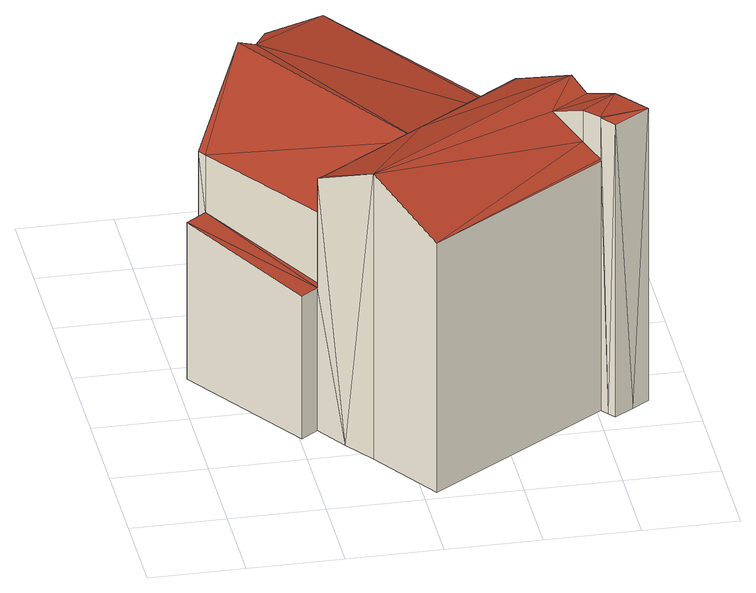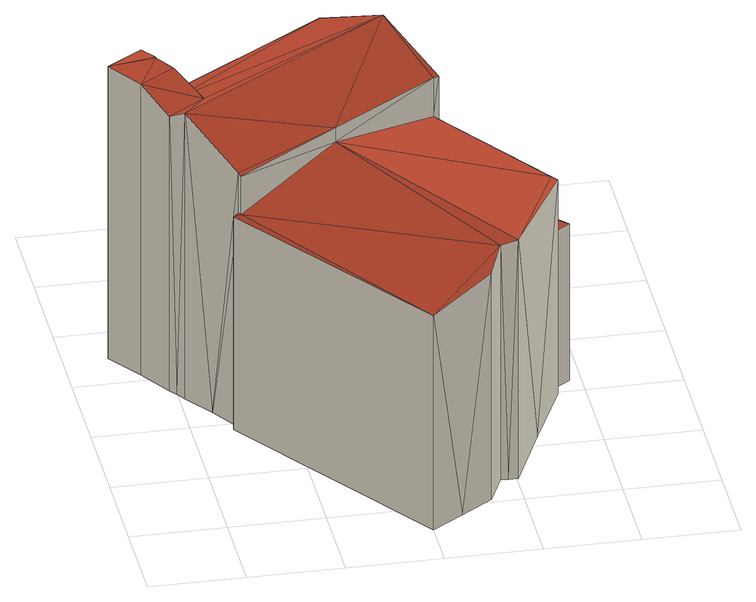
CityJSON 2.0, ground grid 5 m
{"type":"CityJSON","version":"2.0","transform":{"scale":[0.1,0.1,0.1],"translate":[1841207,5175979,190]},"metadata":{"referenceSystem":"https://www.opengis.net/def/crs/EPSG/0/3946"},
"CityObjects":{
"building1":{"type":"Building","geometry":[{"type":"MultiSurface","lod":"2","boundaries":[[[0,1,2]],[[2,1,3]],[[4,5,6]],[[4,6,1]],[[1,6,3]],[[3,7,8]],[[7,6,9]],[[9,10,11]],[[11,10,12]],[[6,7,3]],[[6,10,9]],[[8,7,13]],[[7,14,13]],[[13,15,16]],[[17,18,16]],[[15,17,16]],[[14,15,13]],[[19,20,21]],[[22,19,21]],[[23,24,19]],[[22,23,19]],[[23,25,24]],[[26,27,24]],[[25,26,24]],[[28,26,25]],[[29,23,22]],[[30,31,32]],[[33,30,32]],[[33,32,34]],[[19,0,2,20]],[[20,2,35]],[[36,20,35]],[[37,35,3]],[[35,2,3]],[[37,3,38]],[[39,38,8]],[[38,3,8]],[[39,8,13,40]],[[40,13,16,41]],[[24,1,0]],[[19,24,0]],[[27,4,24]],[[24,4,1]],[[32,5,27,34]],[[27,5,4]],[[42,43,6]],[[5,42,6]],[[5,32,42]],[[32,44,42]],[[6,43,45,10]],[[10,45,46,12]],[[47,48,18]],[[17,47,18]],[[17,12,47]],[[12,46,47]],[[7,9,14]],[[14,9,11,15]],[[15,11,12,17]],[[49,41,16]],[[18,48,49]],[[18,49,16]],[[50,51,21]],[[20,36,50]],[[20,50,21]],[[52,22,21,51]],[[53,28,54]],[[55,54,25]],[[54,28,25]],[[28,33,26]],[[28,53,56,33]],[[26,33,34,27]],[[55,25,57]],[[58,57,23]],[[57,25,23]],[[59,29,60]],[[52,60,22]],[[60,29,22]],[[58,23,29,59]],[[61,30,33,56]],[[30,61,62,31]],[[31,62,44,32]]],"semantics":{"surfaces":[{"type":"RoofSurface"},{"type":"WallSurface"}],"values":[0,0,0,0,0,0,0,0,0,0,0,0,0,0,0,0,0,0,0,0,0,0,0,0,0,0,0,0,0,1,1,1,1,1,1,1,1,1,1,1,1,1,1,1,1,1,1,1,1,1,1,1,1,1,1,1,1,1,1,1,1,1,1,1,1,1,1,1,1,1,1,1,1,1,1,1,1,1,1,1,1]}}]}
},
"vertices":[
[175,155,155],[120,117,155],[176,153,156],[197,121,174],[63,78,155],[60,77,155],[82,44,174],[183,98,168],[203,112,168],[195,81,159],[107,6,153],[202,71,154],[202,70,153],[214,94,177],[195,81,177],[202,71,178],[227,75,178],[202,70,178],[208,62,178],[175,155,133],[176,153,133],[179,155,132],[100,271,133],[58,229,145],[120,117,147],[49,229,147],[17,147,133],[63,78,133],[14,151,133],[66,247,140],[6,139,100],[51,70,92],[60,77,92],[17,147,100],[63,78,92],[186,137,10],[176,153,10],[197,121,10],[200,116,10],[203,112,10],[214,94,10],[227,75,10],[71,60,10],[82,44,10],[60,77,10],[107,6,10],[202,70,10],[205,66,10],[208,62,10],[218,69,10],[178,154,10],[179,155,10],[100,271,10],[14,151,10],[32,190,10],[49,229,10],[17,147,10],[54,229,10],[58,229,10],[66,247,10],[83,259,10],[6,139,10],[51,70,10]
]}
